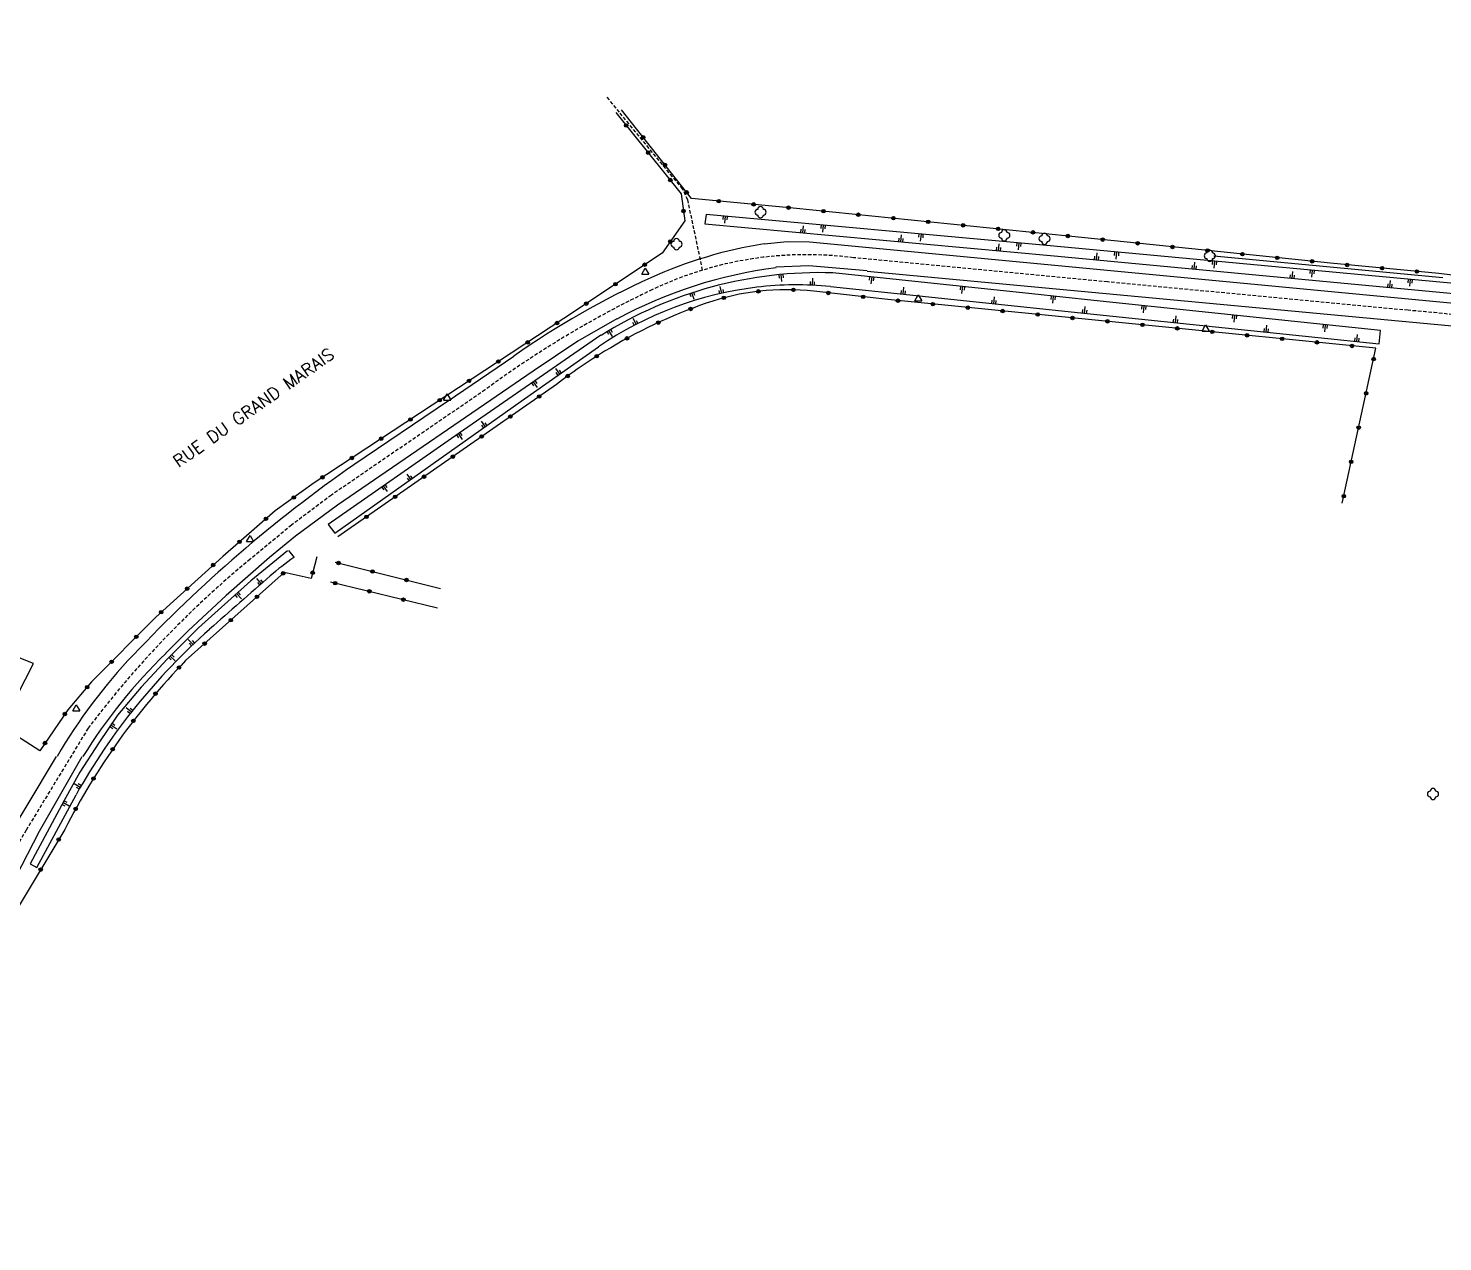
# Model space of a CAD drawing. Header units: millimetres. Extents: x 115017 to 116000, y 128154 to 129000.
# Drawn here: x 115577.6 to 115779.2, y 128500 to 128672.9 of the extents above; entities that cross this region are included whole.
import ezdxf
from ezdxf.enums import TextEntityAlignment as Align

# ---------------------------------------------------------------- set-up
doc = ezdxf.new("R2010")
doc.units = ezdxf.units.MM
doc.linetypes.add('DASHED', pattern=[0.75, 0.5, -0.25])
for name, color, linetype in [('W0001', 6, 'DASHED'), ('W0008', 7, 'CONTINUOUS'), ('W0211', 2, 'CONTINUOUS'), ('W0300', 7, 'CONTINUOUS'), ('W0310', 3, 'CONTINUOUS'), ('W0322', 7, 'CONTINUOUS'), ('W0471', 7, 'CONTINUOUS'), ('W0989', 7, 'CONTINUOUS')]:
    doc.layers.add(name, color=color, linetype=linetype)
doc.styles.get("Standard").update_dxf_attribs({"font": 'romans.shx', "width": 0.85})

msp = doc.modelspace()

# ---------------------------------------------------------------- linework, layer by layer
at = {"layer": 'W0001'}
msp.add_lwpolyline([(115930.58, 128677.53), (115924.97, 128626.89), (115923.65, 128617.47), (115914.77, 128616.44), (115893.81, 128615.41), (115863.09, 128615, -0.055156), (115826.21, 128620.05, -0.02367), (115821.3, 128621.54, 0.014724), (115793.95, 128629.88, 0.034391), (115774.26, 128632.69), (115731.42, 128636.74), (115695.21, 128640.19, 0.144771), (115666.57, 128635.65, 0.047945), (115642.74, 128621.36), (115620.83, 128606.36), (115615.16, 128602.1), (115609.28, 128597.24, 0.059359), (115586.16, 128573.15), (115577.34, 128558.65), (115569.44, 128545.23), (115561.41, 128531.34), (115551.1, 128517.32), (115538.16, 128500)], format="xyb", dxfattribs=at)
msp.add_lwpolyline([(115673.73, 128638.42), (115671.62, 128648.43), (115670.88, 128649.98), (115661.87, 128660.9), (115660.1, 128663.11)], dxfattribs=at)
at = {"layer": 'W0008'}
for points in [[(115682.51, 128642.18), (115685.78, 128642.48), (115688.97, 128642.47), (115781.31, 128633.67), (115787.44, 128632.85), (115796.14, 128631.13), (115800.78, 128629.83), (115818.18, 128624.18), (115826.08, 128621.82), (115832.62, 128620.3), (115843.26, 128618.37), (115850.08, 128617.41), (115858.75, 128616.8), (115867.71, 128616.54), (115874.15, 128616.56), (115884.79, 128617.06), (115906.22, 128618.28)], [(115697.19, 128638.33), (115688.85, 128639.05), (115684.17, 128638.82)], [(115697.18, 128638.28), (115781.54, 128630.37), (115785.9, 128629.7)], [(115661.49, 128631.46), (115655.97, 128628.28), (115649.58, 128624), (115621.71, 128604.95), (115615.71, 128600.5), (115612.02, 128597.49), (115605.83, 128592.08), (115600.4, 128587.03), (115597.17, 128583.81)], [(115637.35, 128619.68), (115646.85, 128626.14)], [(115637.36, 128619.7), (115624.02, 128610.68)], [(115581.61, 128569.12), (115561.24, 128535.18), (115557.64, 128529.69), (115554.14, 128524.77), (115539.44, 128506.39), (115534.66, 128500)], [(115585.28, 128569.1), (115579.18, 128558.42), (115572.38, 128545.31), (115569.54, 128540.33), (115563.64, 128530.61), (115560.9, 128526.55), (115555.98, 128519.82), (115551.93, 128514.7), (115541.59, 128500)]]:
    msp.add_lwpolyline(points, dxfattribs=at)
for centre, radius, start, end in [((115692.38, 128579.77), 63.17, 98.992, 114.3385), ((115716.05, 128527.75), 120.32, 114.3989, 125.1214), ((115692.47, 128574.32), 64.96, 97.2918, 118.4704), ((115738.6, 128446), 200.61, 124.8204, 136.6918), ((115649.68, 128529.38), 78.72, 136.4574, 149.6662), ((115649.65, 128529.51), 75.46, 133.9875, 148.3191)]:
    msp.add_arc(centre, radius, start, end, dxfattribs=at)
at = {"layer": 'W0211'}
for p, q in [((115676.68, 128645.63), (115676.72, 128646.13)), ((115676.92, 128645.11), (115677.01, 128646.11)), ((115677.25, 128645.58), (115677.3, 128646.08)), ((115687.74, 128644.24), (115687.69, 128643.75)), ((115688.07, 128644.72), (115687.98, 128643.72)), ((115688.31, 128644.19), (115688.27, 128643.69)), ((115690.62, 128644.36), (115690.67, 128644.86)), ((115690.86, 128643.84), (115690.95, 128644.83)), ((115691.2, 128644.31), (115691.24, 128644.81)), ((115702.01, 128643.44), (115701.92, 128642.44)), ((115704.56, 128643.09), (115704.61, 128643.59)), ((115704.8, 128642.56), (115704.9, 128643.56)), ((115705.14, 128643.04), (115705.18, 128643.53)), ((115701.68, 128642.97), (115701.64, 128642.47)), ((115702.26, 128642.91), (115702.21, 128642.42)), ((115715.62, 128641.69), (115715.58, 128641.19)), ((115715.96, 128642.16), (115715.86, 128641.16)), ((115716.2, 128641.63), (115716.15, 128641.14)), ((115718.5, 128641.82), (115718.55, 128642.31)), ((115718.75, 128641.29), (115718.84, 128642.29)), ((115719.08, 128641.76), (115719.12, 128642.26)), ((115729.56, 128640.4), (115729.52, 128639.9)), ((115729.9, 128640.87), (115729.8, 128639.87)), ((115730.14, 128640.34), (115730.09, 128639.84)), ((115732.44, 128640.52), (115732.49, 128641.02)), ((115732.68, 128640), (115732.78, 128641)), ((115733.02, 128640.47), (115733.06, 128640.97)), ((115743.5, 128639.08), (115743.46, 128638.58)), ((115743.84, 128639.55), (115743.74, 128638.56)), ((115746.38, 128639.23), (115746.43, 128639.72)), ((115746.62, 128638.7), (115746.72, 128639.7)), ((115746.96, 128639.17), (115747, 128639.67)), ((115684.67, 128637.28), (115684.62, 128637.78)), ((115685, 128636.81), (115684.91, 128637.81)), ((115685.24, 128637.34), (115685.2, 128637.83)), ((115689.38, 128637.27), (115689.33, 128636.27)), ((115697.53, 128636.98), (115697.58, 128637.47)), ((115697.76, 128636.45), (115697.87, 128637.44)), ((115698.1, 128636.91), (115698.16, 128637.41)), ((115744.08, 128639.03), (115744.03, 128638.53)), ((115757.44, 128637.77), (115757.39, 128637.27)), ((115757.78, 128638.24), (115757.68, 128637.24)), ((115758.02, 128637.71), (115757.97, 128637.22)), ((115760.32, 128637.93), (115760.37, 128638.43)), ((115760.56, 128637.41), (115760.66, 128638.4)), ((115760.9, 128637.88), (115760.94, 128638.37)), ((115774.26, 128636.63), (115774.31, 128637.13)), ((115774.5, 128636.11), (115774.6, 128637.1)), ((115774.84, 128636.58), (115774.88, 128637.08)), ((115672.08, 128634.61), (115671.93, 128635.08)), ((115672.51, 128634.22), (115672.2, 128635.17)), ((115672.63, 128634.79), (115672.48, 128635.26)), ((115676.03, 128635.53), (115676.14, 128635.04)), ((115676.2, 128636.08), (115676.42, 128635.1)), ((115676.59, 128635.66), (115676.7, 128635.17)), ((115689.06, 128636.78), (115689.04, 128636.28)), ((115689.64, 128636.75), (115689.62, 128636.25)), ((115702.03, 128635.51), (115701.97, 128635.01)), ((115702.37, 128635.97), (115702.26, 128634.98)), ((115702.6, 128635.45), (115702.55, 128634.95)), ((115710.46, 128635.6), (115710.51, 128636.1)), ((115710.69, 128635.08), (115710.8, 128636.07)), ((115711.03, 128635.54), (115711.08, 128636.04)), ((115771.38, 128636.46), (115771.33, 128635.96)), ((115771.71, 128636.93), (115771.62, 128635.93)), ((115771.95, 128636.4), (115771.91, 128635.9)), ((115714.96, 128634.15), (115714.9, 128633.65)), ((115715.29, 128634.61), (115715.19, 128633.62)), ((115715.53, 128634.09), (115715.48, 128633.59)), ((115723.38, 128634.23), (115723.44, 128634.73)), ((115723.62, 128633.71), (115723.72, 128634.7)), ((115723.96, 128634.17), (115724.01, 128634.67)), ((115728.22, 128633.25), (115728.12, 128632.26)), ((115736.31, 128632.87), (115736.37, 128633.37)), ((115736.55, 128632.35), (115736.65, 128633.34)), ((115736.89, 128632.81), (115736.94, 128633.31)), ((115663.78, 128631.56), (115664.24, 128630.67)), ((115664.26, 128631.25), (115664.49, 128630.8)), ((115727.88, 128632.79), (115727.83, 128632.29)), ((115728.46, 128632.72), (115728.41, 128632.23)), ((115740.81, 128631.45), (115740.76, 128630.95)), ((115741.15, 128631.92), (115741.05, 128630.92)), ((115741.39, 128631.39), (115741.34, 128630.89)), ((115749.24, 128631.52), (115749.29, 128632.02)), ((115749.48, 128630.99), (115749.58, 128631.99)), ((115749.82, 128631.46), (115749.87, 128631.96)), ((115660.39, 128629.24), (115660.14, 128629.67)), ((115660.9, 128628.96), (115660.39, 128629.82)), ((115660.89, 128629.54), (115660.63, 128629.97)), ((115663.75, 128630.98), (115663.98, 128630.54)), ((115753.75, 128630.12), (115753.69, 128629.62)), ((115754.08, 128630.59), (115753.98, 128629.59)), ((115754.32, 128630.06), (115754.27, 128629.56)), ((115762.17, 128630.17), (115762.22, 128630.66)), ((115762.41, 128629.64), (115762.51, 128630.63)), ((115762.75, 128630.11), (115762.8, 128630.6)), ((115767.02, 128629.25), (115766.91, 128628.26)), ((115766.68, 128628.78), (115766.63, 128628.29)), ((115767.25, 128628.73), (115767.2, 128628.23)), ((115652.78, 128624.4), (115653.35, 128623.59)), ((115652.83, 128623.83), (115653.12, 128623.42)), ((115653.3, 128624.16), (115653.59, 128623.75)), ((115649.69, 128621.93), (115649.41, 128622.34)), ((115650.21, 128621.68), (115649.64, 128622.5)), ((115650.17, 128622.25), (115649.88, 128622.67)), ((115642.16, 128616.9), (115642.74, 128616.08)), ((115638.99, 128614.54), (115638.71, 128614.95)), ((115639.52, 128614.3), (115638.94, 128615.12)), ((115639.47, 128614.87), (115639.18, 128615.28)), ((115642.21, 128616.32), (115642.5, 128615.91)), ((115642.68, 128616.66), (115642.97, 128616.25)), ((115631.56, 128609.37), (115632.13, 128608.56)), ((115632.08, 128609.13), (115632.37, 128608.73)), ((115628.33, 128607.11), (115628.04, 128607.52)), ((115628.85, 128606.87), (115628.28, 128607.69)), ((115628.8, 128607.44), (115628.52, 128607.85)), ((115631.61, 128608.8), (115631.9, 128608.39)), ((115610.18, 128594.48), (115610.84, 128593.72)), ((115610.29, 128593.91), (115610.62, 128593.53)), ((115610.72, 128594.29), (115611.05, 128593.92)), ((115607.45, 128591.78), (115607.12, 128592.16)), ((115608, 128591.6), (115607.33, 128592.35)), ((115607.88, 128592.17), (115607.55, 128592.54)), ((115600.43, 128585.81), (115601.12, 128585.09)), ((115600.57, 128585.25), (115600.91, 128584.89)), ((115600.99, 128585.65), (115601.33, 128585.28)), ((115598.02, 128582.88), (115597.67, 128583.24)), ((115598.58, 128582.74), (115597.87, 128583.44)), ((115598.43, 128583.29), (115598.07, 128583.65)), ((115591.58, 128576.12), (115592.36, 128575.5)), ((115591.79, 128575.58), (115592.18, 128575.27)), ((115592.15, 128576.03), (115592.54, 128575.72)), ((115589.67, 128573.07), (115589.25, 128573.35)), ((115590.24, 128573.03), (115589.41, 128573.59)), ((115589.99, 128573.55), (115589.58, 128573.83)), ((115584.19, 128565.26), (115585.05, 128564.76)), ((115584.48, 128564.76), (115584.91, 128564.51)), ((115584.77, 128565.26), (115585.2, 128565.01)), ((115583.46, 128562.07), (115582.58, 128562.55)), ((115583.16, 128562.56), (115582.71, 128562.8)), ((115582.88, 128562.06), (115582.44, 128562.29))]:
    msp.add_line(p, q, dxfattribs=at)
msp.add_lwpolyline([(115674.04, 128645), (115723.83, 128640.43), (115784.8, 128634.69), (115794.52, 128633.71), (115803.46, 128632.45), (115809.2, 128631.77), (115814.07, 128631.18), (115814.16, 128632.64), (115803.27, 128634), (115794.03, 128635.26), (115780.81, 128636.53), (115721.2, 128642.07), (115674.23, 128646.36)], close=True, dxfattribs=at)
for points in [[(115720.63, 128635.03), (115692.28, 128638.03)], [(115691.94, 128636.07), (115728.52, 128632.22)], [(115729.46, 128634.1), (115720.63, 128635.03)], [(115770.32, 128629.82), (115729.46, 128634.1)], [(115728.52, 128632.22), (115770.14, 128627.92)], [(115659.25, 128629.13), (115639.04, 128615.18)], [(115770.14, 128627.92), (115770.32, 128629.82)], [(115647.89, 128619.74), (115658.91, 128627.51)], [(115621.3, 128600.96), (115647.89, 128619.74)], [(115639.04, 128615.18), (115620.39, 128602.19)], [(115620.39, 128602.19), (115621.3, 128600.96)], [(115614.57, 128598.43), (115609.34, 128594.15)], [(115614.7, 128598.48), (115615.51, 128597.49)], [(115609.34, 128594.15), (115601.89, 128587.47)], [(115601.89, 128587.47), (115597.48, 128583.05)], [(115597.48, 128583.05), (115593.71, 128579.02)], [(115593.71, 128579.02), (115590.37, 128575)], [(115590.37, 128575), (115587.71, 128571.07)], [(115587.71, 128571.07), (115584.97, 128566.87)], [(115584.97, 128566.87), (115582.74, 128562.85)], [(115582.74, 128562.85), (115577.93, 128553.84)], [(115578.87, 128553.32), (115584.44, 128563.68)], [(115577.93, 128553.84), (115578.87, 128553.32)]]:
    msp.add_lwpolyline(points, dxfattribs=at)
for centre, radius, start, end in [((115690.42, 128579.24), 58.82, 88.1796, 121.9911), ((115687.69, 128585.17), 51.19, 97.0083, 124.2057), ((115687.08, 128590.09), 46.23, 83.9663, 97.0083), ((115636.28, 128567.28), 36.66, 124.5235, 131.2275), ((117317.8, 126648.37), 2588.08, 131.22752, 131.4827), ((115663.76, 128519.06), 91.01, 131.4827, 150.6412)]:
    msp.add_arc(centre, radius, start, end, dxfattribs=at)
at = {"layer": 'W0300'}
for centre, start, end in [((115681.99, 128647.07), 0, 180), ((115681.59, 128646.67), 90, 270), ((115681.99, 128646.27), 180, 0), ((115682.39, 128646.67), 270, 90), ((115716.32, 128643.38), 90, 270), ((115716.72, 128643.78), 0, 180), ((115717.12, 128643.38), 270, 90), ((115722.06, 128642.89), 90, 270), ((115722.46, 128643.29), 0, 180), ((115722.86, 128642.89), 270, 90), ((115669.62, 128642.11), 90, 270), ((115670.02, 128642.51), 0, 180), ((115670.02, 128641.71), 180, 0), ((115670.42, 128642.11), 270, 90), ((115716.72, 128642.98), 180, 0), ((115722.46, 128642.49), 180, 0), ((115746, 128640.86), 0, 180), ((115745.6, 128640.46), 90, 270), ((115746, 128640.06), 180, 0), ((115746.4, 128640.46), 270, 90), ((115777.81, 128564.19), 0, 180), ((115777.41, 128563.79), 90, 270), ((115777.81, 128563.39), 180, 0), ((115778.21, 128563.79), 270, 90)]:
    msp.add_arc(centre, 0.4, start, end, dxfattribs=at)
at = {"layer": 'W0310'}
msp.add_lwpolyline([(115746.58, 128640.46), (115779.19, 128637.35)], dxfattribs=at)
at = {"layer": 'W0322'}
for points in [[(115814.35, 128634.14), (115808.9, 128634.43, -0.039783), (115798.59, 128635.7), (115785.66, 128637.06), (115778.65, 128637.93), (115763.19, 128639.39), (115736.06, 128642.21), (115725.85, 128643.27), (115686.65, 128647.26), (115672.16, 128648.62), (115662.15, 128661.25)], [(115764.88, 128605.2), (115769.68, 128627.28), (115737.3, 128630.53), (115700.12, 128634.21), (115689.58, 128635.41, 0.111769), (115674.25, 128633.7, 0.054019), (115659.77, 128626.85, 0.026079), (115652.92, 128622.14), (115623.19, 128601.43), (115621.73, 128600.41)], [(115618.74, 128597.58), (115617.97, 128594.5), (115614.11, 128595.36), (115600.06, 128582.78, 0.075534), (115582.84, 128558.73), (115575.9, 128547.18), (115569.14, 128535.46), (115566.74, 128531.61), (115562.11, 128524.08), (115557.91, 128518.43), (115553.12, 128511.84), (115549.95, 128507.31), (115546.95, 128503.03), (115545.06, 128500)]]:
    msp.add_lwpolyline(points, format="xyb", dxfattribs=at)
for points in [[(115661.35, 128660.86), (115670.69, 128649.3), (115671.18, 128645.42), (115667.97, 128640.85), (115653.96, 128631.53), (115618.37, 128608.11), (115612.83, 128604.13), (115605.34, 128597.62), (115595.81, 128588.98), (115586.67, 128579.75), (115583.26, 128575.76), (115579.27, 128569.94), (115573.83, 128573.43), (115578.4, 128582.37), (115574.22, 128584.02), (115569.74, 128582.86), (115554.28, 128589.56), (115527.63, 128601.22), (115525.69, 128601.99)], [(115621.39, 128596.81), (115636.38, 128593.05)], [(115620.71, 128593.99), (115635.96, 128590.31)]]:
    msp.add_lwpolyline(points, dxfattribs=at)
for centre, radius in [((115662.83, 128659.03), 0.25), ((115662.83, 128659.03), 0.15), ((115665.25, 128657.33), 0.25), ((115665.25, 128657.33), 0.15), ((115665.97, 128655.14), 0.25), ((115665.97, 128655.14), 0.15), ((115668.36, 128653.41), 0.25), ((115668.36, 128653.41), 0.15), ((115669.12, 128651.25), 0.25), ((115669.12, 128651.25), 0.15), ((115671.47, 128649.49), 0.25), ((115671.47, 128649.49), 0.15), ((115676.03, 128648.25), 0.25), ((115676.03, 128648.25), 0.15), ((115681.01, 128647.79), 0.25), ((115681.01, 128647.79), 0.15), ((115685.98, 128647.32), 0.25), ((115685.98, 128647.32), 0.15), ((115671, 128646.83), 0.25), ((115671, 128646.83), 0.15), ((115690.96, 128646.82), 0.25), ((115690.96, 128646.82), 0.15), ((115695.93, 128646.31), 0.25), ((115695.93, 128646.31), 0.15), ((115700.91, 128645.81), 0.25), ((115700.91, 128645.81), 0.15), ((115705.88, 128645.3), 0.25), ((115705.88, 128645.3), 0.15), ((115710.86, 128644.8), 0.25), ((115710.86, 128644.8), 0.15), ((115715.83, 128644.29), 0.25), ((115715.83, 128644.29), 0.15), ((115720.81, 128643.79), 0.25), ((115720.81, 128643.79), 0.15), ((115725.78, 128643.28), 0.25), ((115725.78, 128643.28), 0.15), ((115669.12, 128642.49), 0.25), ((115669.12, 128642.49), 0.15), ((115730.75, 128642.76), 0.25), ((115730.75, 128642.76), 0.15), ((115735.73, 128642.24), 0.25), ((115735.73, 128642.24), 0.15), ((115740.7, 128641.72), 0.25), ((115740.7, 128641.72), 0.15), ((115745.67, 128641.21), 0.25), ((115745.67, 128641.21), 0.15), ((115665.47, 128639.19), 0.25), ((115665.47, 128639.19), 0.15), ((115750.65, 128640.69), 0.25), ((115750.65, 128640.69), 0.15), ((115755.62, 128640.17), 0.25), ((115755.62, 128640.17), 0.15), ((115760.59, 128639.66), 0.25), ((115760.59, 128639.66), 0.15), ((115765.57, 128639.16), 0.25), ((115765.57, 128639.16), 0.15), ((115770.55, 128638.7), 0.25), ((115770.55, 128638.7), 0.15), ((115775.52, 128638.23), 0.25), ((115775.52, 128638.23), 0.15), ((115661.31, 128636.42), 0.25), ((115661.31, 128636.42), 0.15), ((115681.67, 128635.39), 0.25), ((115681.67, 128635.39), 0.15), ((115686.66, 128635.61), 0.25), ((115686.66, 128635.61), 0.15), ((115691.64, 128635.17), 0.25), ((115691.64, 128635.17), 0.15), ((115657.15, 128633.65), 0.25), ((115657.15, 128633.65), 0.15), ((115672.02, 128632.88), 0.25), ((115672.02, 128632.88), 0.15), ((115676.76, 128634.46), 0.25), ((115676.76, 128634.46), 0.15), ((115696.61, 128634.61), 0.25), ((115696.61, 128634.61), 0.15), ((115701.58, 128634.06), 0.25), ((115701.58, 128634.06), 0.15), ((115706.55, 128633.57), 0.25), ((115706.55, 128633.57), 0.15), ((115711.53, 128633.08), 0.25), ((115711.53, 128633.08), 0.15), ((115652.98, 128630.88), 0.25), ((115652.98, 128630.88), 0.15), ((115667.41, 128630.94), 0.25), ((115667.41, 128630.94), 0.15), ((115716.5, 128632.59), 0.25), ((115716.5, 128632.59), 0.15), ((115721.48, 128632.09), 0.25), ((115721.48, 128632.09), 0.15), ((115726.45, 128631.6), 0.25), ((115726.45, 128631.6), 0.15), ((115731.43, 128631.11), 0.25), ((115731.43, 128631.11), 0.15), ((115736.41, 128630.62), 0.25), ((115736.41, 128630.62), 0.15), ((115741.38, 128630.12), 0.25), ((115741.38, 128630.12), 0.15), ((115746.36, 128629.62), 0.25), ((115746.36, 128629.62), 0.15), ((115751.33, 128629.12), 0.25), ((115751.33, 128629.12), 0.15), ((115648.81, 128628.13), 0.25), ((115648.81, 128628.13), 0.15), ((115662.95, 128628.69), 0.25), ((115662.95, 128628.69), 0.15), ((115756.31, 128628.62), 0.25), ((115756.31, 128628.62), 0.15), ((115761.28, 128628.12), 0.25), ((115761.28, 128628.12), 0.15), ((115766.26, 128627.62), 0.25), ((115766.26, 128627.62), 0.15), ((115644.63, 128625.39), 0.25), ((115644.63, 128625.39), 0.15), ((115658.64, 128626.15), 0.25), ((115658.64, 128626.15), 0.15), ((115769.35, 128625.75), 0.25), ((115769.35, 128625.75), 0.15), ((115654.51, 128623.33), 0.25), ((115654.51, 128623.33), 0.15), ((115640.45, 128622.64), 0.25), ((115640.45, 128622.64), 0.15), ((115768.29, 128620.87), 0.25), ((115768.29, 128620.87), 0.15), ((115636.27, 128619.89), 0.25), ((115636.27, 128619.89), 0.15), ((115650.45, 128620.42), 0.25), ((115650.45, 128620.42), 0.15), ((115632.1, 128617.14), 0.25), ((115632.1, 128617.14), 0.15), ((115646.34, 128617.56), 0.25), ((115646.34, 128617.56), 0.15), ((115642.24, 128614.71), 0.25), ((115767.22, 128615.98), 0.25), ((115767.22, 128615.98), 0.15), ((115627.92, 128614.4), 0.25), ((115627.92, 128614.4), 0.15), ((115642.24, 128614.71), 0.15), ((115623.74, 128611.65), 0.25), ((115623.74, 128611.65), 0.15), ((115638.14, 128611.85), 0.25), ((115638.14, 128611.85), 0.15), ((115766.16, 128611.1), 0.25), ((115766.16, 128611.1), 0.15), ((115619.57, 128608.9), 0.25), ((115619.57, 128608.9), 0.15), ((115634.04, 128608.99), 0.25), ((115634.04, 128608.99), 0.15), ((115615.47, 128606.03), 0.25), ((115615.47, 128606.03), 0.15), ((115629.93, 128606.13), 0.25), ((115629.93, 128606.13), 0.15), ((115765.1, 128606.21), 0.25), ((115765.1, 128606.21), 0.15), ((115611.51, 128602.99), 0.25), ((115611.51, 128602.99), 0.15), ((115625.83, 128603.27), 0.25), ((115625.83, 128603.27), 0.15), ((115607.74, 128599.71), 0.25), ((115607.74, 128599.71), 0.15), ((115621.84, 128596.7), 0.25), ((115621.84, 128596.7), 0.15), ((115603.99, 128596.4), 0.25), ((115603.99, 128596.4), 0.15), ((115613.95, 128595.21), 0.25), ((115613.95, 128595.21), 0.15), ((115618.17, 128595.31), 0.25), ((115618.17, 128595.31), 0.15), ((115626.68, 128595.48), 0.25), ((115626.68, 128595.48), 0.15), ((115600.29, 128593.04), 0.25), ((115600.29, 128593.04), 0.15), ((115621.37, 128593.83), 0.25), ((115621.37, 128593.83), 0.15), ((115626.23, 128592.66), 0.25), ((115626.23, 128592.66), 0.15), ((115631.53, 128594.27), 0.25), ((115631.53, 128594.27), 0.15), ((115610.22, 128591.88), 0.25), ((115610.22, 128591.88), 0.15), ((115631.09, 128591.48), 0.25), ((115631.09, 128591.48), 0.15), ((115596.58, 128589.68), 0.25), ((115596.58, 128589.68), 0.15), ((115606.5, 128588.54), 0.25), ((115606.5, 128588.54), 0.15), ((115593.03, 128586.17), 0.25), ((115593.03, 128586.17), 0.15), ((115602.77, 128585.21), 0.25), ((115602.77, 128585.21), 0.15), ((115589.51, 128582.61), 0.25), ((115589.51, 128582.61), 0.15), ((115599.12, 128581.8), 0.25), ((115599.12, 128581.8), 0.15), ((115586.04, 128579.01), 0.25), ((115586.04, 128579.01), 0.15), ((115595.77, 128578.08), 0.25), ((115595.77, 128578.08), 0.15), ((115582.85, 128575.17), 0.25), ((115582.85, 128575.17), 0.15), ((115592.62, 128574.2), 0.25), ((115592.62, 128574.2), 0.15), ((115580.03, 128571.04), 0.25), ((115580.03, 128571.04), 0.15), ((115589.67, 128570.16), 0.25), ((115589.67, 128570.16), 0.15), ((115586.93, 128565.98), 0.25), ((115586.93, 128565.98), 0.15), ((115584.4, 128561.67), 0.25), ((115584.4, 128561.67), 0.15), ((115581.98, 128557.3), 0.25), ((115581.98, 128557.3), 0.15), ((115579.4, 128553.01), 0.25), ((115579.4, 128553.01), 0.15)]:
    msp.add_circle(centre, radius, dxfattribs=at)
at = {"layer": 'W0471'}
for p, q in [((115665.05, 128637.84), (115665.55, 128638.7)), ((115665.05, 128637.84), (115666.05, 128637.84)), ((115665.55, 128638.7), (115666.05, 128637.84)), ((115703.97, 128634.05), (115704.47, 128634.92)), ((115703.97, 128634.05), (115704.97, 128634.05)), ((115704.47, 128634.92), (115704.97, 128634.05)), ((115744.9, 128629.74), (115745.4, 128630.6)), ((115744.9, 128629.74), (115745.9, 128629.74)), ((115745.4, 128630.6), (115745.9, 128629.74)), ((115636.83, 128619.91), (115637.33, 128620.78)), ((115636.83, 128619.91), (115637.83, 128619.91)), ((115637.33, 128620.78), (115637.83, 128619.91)), ((115608.75, 128599.74), (115609.25, 128600.6)), ((115608.75, 128599.74), (115609.75, 128599.74)), ((115609.25, 128600.6), (115609.75, 128599.74)), ((115583.98, 128575.64), (115584.48, 128576.5)), ((115583.98, 128575.64), (115584.98, 128575.64)), ((115584.48, 128576.5), (115584.98, 128575.64))]:
    msp.add_line(p, q, dxfattribs=at)

# ---------------------------------------------------------------- texts
at = {"layer": 'W0989'}
msp.add_text('RUE DU GRAND MARAIS', height=1.75, rotation=35.2358, dxfattribs=at).set_placement((115609.72, 128618.84), align=Align.MIDDLE)

doc.saveas('drawing.dxf')
